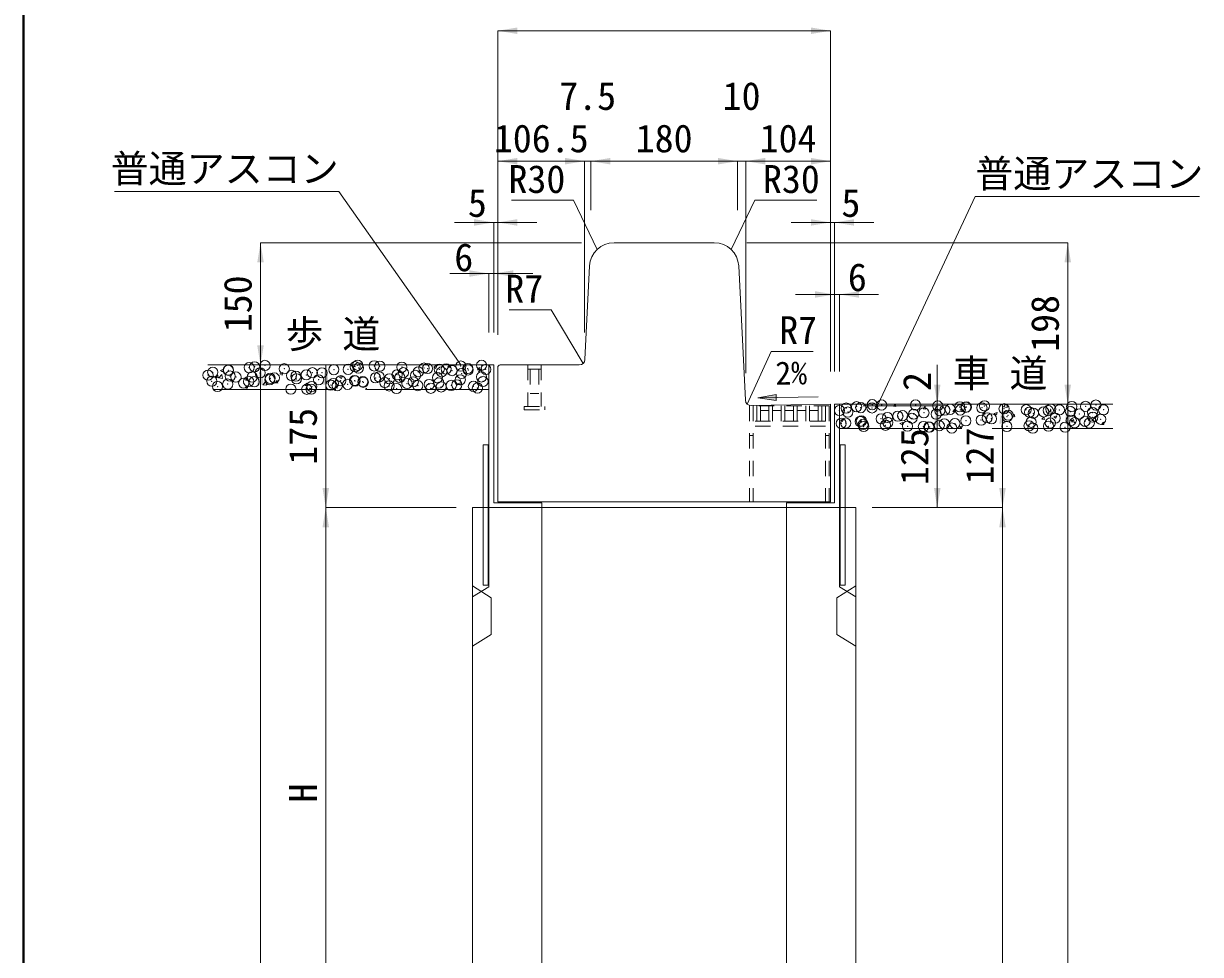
# Model space of a CAD drawing. Units: millimetres at full size. Extents: x 95 to 26200, y 7460 to 13400.
# Drawn here: x 9300 to 10743, y 11068 to 12210 of the extents above; entities that cross this region are included whole.
import ezdxf
from ezdxf.enums import TextEntityAlignment as Align

# ---------------------------------------------------------------- set-up
doc = ezdxf.new("R2010")
doc.units = ezdxf.units.MM
doc.header["$LTSCALE"] = 25
doc.header["$PDMODE"] = 32
doc.header["$PDSIZE"] = 12.5
doc.linetypes.add('DASHED', pattern=[7.5, 6, -1.5])
doc.linetypes.add('USER1', pattern=[1.35, 0.75, -0.6])
for name, color, linetype, lineweight in [('0_2', 7, 'Continuous', 20), ('インサート', 3, 'USER1', 5), ('プレート', 3, 'Continuous', 9), ('受枠', 3, 'Continuous', 9), ('図枠', 7, 'Continuous', 5), ('寸法線', 7, 'Continuous', 13), ('引出線', 4, 'Continuous', 9), ('本体', 2, 'Continuous', 20), ('舗装・基礎', 7, 'Continuous', 20), ('補助線', 8, 'Continuous', 20), ('ｸﾞﾚｰﾁﾝｸﾞ', 7, 'USER1', 9)]:
    doc.layers.add(name, color=color, linetype=linetype, lineweight=lineweight)
doc.layers.add('文字', color=7, linetype='Continuous')
doc.styles.add('ＭＳ ゴシック', font='')
doc.styles.get('ＭＳ ゴシック').set_extended_font_data('MS Gothic')

# ---------------------------------------------------------------- blocks, each defined once
blk = doc.blocks.new('filled_arrow')
at = {"color": 0, "linetype": 'Continuous', "lineweight": -2}
blk.add_solid([(7.5, 1.25), (0, 0), (7.5, -1.25)], dxfattribs=at)

msp = doc.modelspace()

# ---------------------------------------------------------------- hatches: boundary and pattern name
at = {"layer": '寸法線'}
msp.add_hatch(color=256, dxfattribs=at).paths.add_polyline_path([(10223.1, 11755.17), (10223.23, 11747.67), (10200.67, 11751.03)])

# ---------------------------------------------------------------- linework, layer by layer
at = {"layer": 'インサート'}
for p, q in [((9918.4, 11791.22), (9918.4, 11740.22)), ((9918.4, 11786.22), (9934.9, 11786.22)), ((9921.4, 11786.22), (9921.4, 11756.22)), ((9931.9, 11786.22), (9931.9, 11756.22)), ((9934.9, 11791.22), (9934.9, 11740.22)), ((9921.4, 11756.22), (9931.9, 11756.22)), ((9913.9, 11740.22), (9939.4, 11740.22)), ((9913.9, 11740.22), (9913.9, 11736.22)), ((9913.9, 11736.22), (9939.4, 11736.22)), ((9939.4, 11740.22), (9939.4, 11736.22))]:
    msp.add_line(p, q, dxfattribs=at)
at = {"layer": 'プレート'}
for p, q in [((9870.65, 11791.22), (9870.65, 11616.22)), ((9870.65, 11791.22), (9876.65, 11791.22)), ((9876.65, 11791.22), (9876.65, 11622.22)), ((10294.65, 11622.22), (10294.65, 11743.22)), ((10294.65, 11743.22), (10300.65, 11743.22)), ((10300.65, 11616.22), (10300.65, 11743.22)), ((9863.65, 11521.22), (9863.65, 11693.22)), ((9869.65, 11693.22), (9863.65, 11693.22)), ((9869.65, 11521.22), (9869.65, 11693.22)), ((10301.65, 11521.22), (10301.65, 11693.22)), ((10301.65, 11693.22), (10307.65, 11693.22)), ((10307.65, 11521.22), (10307.65, 11693.22)), ((9876.65, 11622.22), (9935.65, 11622.22)), ((9935.65, 11616.22), (9935.65, 11622.22)), ((10235.65, 11622.22), (10294.65, 11622.22)), ((10235.65, 11616.22), (10235.65, 11622.22)), ((9869.65, 11521.22), (9863.65, 11521.22)), ((10301.65, 11521.22), (10307.65, 11521.22))]:
    msp.add_line(p, q, dxfattribs=at)
at = {"layer": '受枠', "lineweight": 5}
msp.add_line((10235.65, 11622.22), (10235.65, 11616.22), dxfattribs=at)
at = {"layer": '図枠', "lineweight": 40}
msp.add_line((9300, 7659.96), (9300, 13199.96), dxfattribs=at)
at = {"layer": '寸法線'}
for p, q in [((9881.65, 12201.22), (10289.65, 12201.22)), ((9881.65, 11828.22), (9881.65, 12201.22)), ((10289.65, 11783.22), (10289.65, 12201.22)), ((9881.65, 12041.22), (9988.15, 12041.22)), ((9881.65, 11828.22), (9881.65, 12041.22)), ((10043.65, 12041.22), (9940.15, 12041.22)), ((9988.15, 11831.22), (9988.15, 12041.22)), ((9988.15, 11831.22), (9988.15, 12041.22)), ((9995.65, 12041.22), (10175.65, 12041.22)), ((9995.65, 11981.22), (9995.65, 12041.22)), ((9995.65, 11981.22), (9995.65, 12041.22)), ((10127.65, 12041.22), (10233.65, 12041.22)), ((10175.65, 11981.22), (10175.65, 12041.22)), ((10175.65, 11981.22), (10175.65, 12041.22)), ((10185.65, 12041.22), (10289.65, 12041.22)), ((10185.65, 11781.22), (10185.65, 12041.22)), ((10185.65, 11781.22), (10185.65, 12041.22)), ((10289.65, 11783.22), (10289.65, 12041.22)), ((9828.65, 11966.07), (9929.65, 11966.07)), ((9876.65, 11831.22), (9876.65, 11966.07)), ((9881.65, 11828.22), (9881.65, 11966.07)), ((10342.65, 11966.07), (10241.65, 11966.07)), ((10289.65, 11783.22), (10289.65, 11966.07)), ((10294.65, 11783.12), (10294.65, 11966.07)), ((9590.65, 11941.22), (9590.65, 11791.22)), ((9984.19, 11941.22), (9590.65, 11941.22)), ((10187.11, 11941.22), (10580.65, 11941.22)), ((10580.65, 11941.22), (10580.65, 11743.22)), ((9822.65, 11903.39), (9924.65, 11903.39)), ((9870.65, 11831.22), (9870.65, 11903.39)), ((9876.65, 11831.22), (9876.65, 11903.39)), ((10348.65, 11877.74), (10246.65, 11877.74)), ((10294.65, 11783.12), (10294.65, 11877.74)), ((10300.65, 11783.22), (10300.65, 11877.74)), ((9590.65, 11791.22), (9590.65, 10166.22)), ((9844.65, 11791.22), (9590.65, 11791.22)), ((9844.65, 11791.22), (9590.65, 11791.22)), ((9670.65, 11791.22), (9670.65, 11616.22)), ((9830.65, 11791.22), (9670.65, 11791.22)), ((10420.65, 11791.22), (10420.65, 11693.22)), ((10329.65, 11743.22), (10420.65, 11743.22)), ((10329.65, 11743.22), (10500.65, 11743.22)), ((10329.65, 11743.22), (10580.65, 11743.22)), ((10329.65, 11743.22), (10580.65, 11743.22)), ((10329.65, 11741.22), (10420.65, 11741.22)), ((10340.65, 11741.22), (10420.65, 11741.22)), ((10420.65, 11741.22), (10420.65, 11616.22)), ((10500.65, 11743.22), (10500.65, 11616.22)), ((10580.65, 11743.22), (10580.65, 10166.22)), ((9830.65, 11616.22), (9670.65, 11616.22)), ((9670.65, 10916.22), (9670.65, 11616.22)), ((9810.65, 11616.22), (9670.65, 11616.22)), ((10340.65, 11616.22), (10420.65, 11616.22)), ((10340.65, 11616.22), (10500.65, 11616.22)), ((10340.65, 11616.22), (10500.65, 11616.22)), ((10500.65, 11616.22), (10500.65, 10166.22))]:
    msp.add_line(p, q, dxfattribs=at)
at = {"layer": '寸法線', "lineweight": 9}
msp.add_line((10200.67, 11751.03), (10274.69, 11752.31), dxfattribs=at)
at = {"layer": '寸法線'}
msp.add_lwpolyline([(10223.1, 11755.17), (10223.23, 11747.67), (10200.67, 11751.03)], close=True, dxfattribs=at)
at = {"layer": '引出線'}
for points in [[(9836.38, 11791.3), (9686.51, 12004.02), (9411.67, 12004.02)], [(10348.11, 11743.22), (10467.28, 11997.88), (10742.12, 11997.88)], [(10003.51, 11932.96), (9974.48, 11993.22), (9898.33, 11993.22)], [(10167.79, 11932.96), (10196.81, 11993.22), (10272.97, 11993.22)], [(9986.31, 11793.15), (9947.27, 11858.8), (9895.79, 11858.8)], [(10187.53, 11743.23), (10216.79, 11807.87), (10268.28, 11807.87)]]:
    msp.add_lwpolyline(points, dxfattribs=at)
at = {"layer": '本体', "lineweight": 13}
for p, q in [((10024.19, 11941.22), (10147.11, 11941.22)), ((9884.65, 11791.22), (9981.49, 11791.22))]:
    msp.add_line(p, q, dxfattribs=at)
at = {"layer": '本体'}
for p, q in [((9988.48, 11797.87), (9994.22, 11912.72)), ((10185.31, 11748), (10177.07, 11912.72)), ((9881.65, 11788.22), (9881.65, 11623.22)), ((10192.44, 11741.35), (10289.65, 11743.22)), ((10289.65, 11623.22), (10289.65, 11743.22)), ((10289.65, 11623.22), (9881.65, 11623.22)), ((9850.65, 11616.22), (9935.65, 11616.22)), ((9850.65, 10166.22), (9850.65, 11616.22)), ((9935.65, 10986.75), (9935.65, 11616.22)), ((10235.65, 11616.22), (10320.65, 11616.22)), ((10235.65, 10986.75), (10235.65, 11616.22)), ((10320.65, 10166.22), (10320.65, 11616.22))]:
    msp.add_line(p, q, dxfattribs=at)
at = {"layer": '本体', "lineweight": 9}
for p, q in [((9870.65, 11519.22), (9870.65, 11616.22)), ((10300.65, 11519.22), (10300.65, 11616.22)), ((9850.65, 11520.22), (9873.65, 11505.72)), ((9850.65, 11506.72), (9870.65, 11519.22)), ((10320.65, 11520.22), (10297.65, 11505.72)), ((10300.65, 11519.22), (10320.65, 11506.72)), ((9873.65, 11460.72), (9873.65, 11505.72)), ((10297.65, 11460.72), (10297.65, 11505.72)), ((9873.65, 11460.72), (9850.65, 11446.22)), ((10297.65, 11460.72), (10320.65, 11446.22))]:
    msp.add_line(p, q, dxfattribs=at)
at = {"layer": '本体'}
for centre, radius, start, end in [((10024.19, 11911.22), 30, 90, 177.13815), ((10147.11, 11911.22), 30, 2.86231, 90), ((10192.3, 11748.35), 7, 182.86231, 271.10171)]:
    msp.add_arc(centre, radius, start, end, dxfattribs=at)
at = {"layer": '本体', "lineweight": 13}
for centre, radius, start, end in [((9981.49, 11798.22), 7, 270, 357.13815), ((9884.65, 11788.22), 3, 90, 180)]:
    msp.add_arc(centre, radius, start, end, dxfattribs=at)
at = {"layer": '舗装・基礎', "color": 3}
for p, q in [((9870.65, 11791.22), (9525.93, 11791.22)), ((10300.65, 11743.22), (10635.97, 11743.22))]:
    msp.add_line(p, q, dxfattribs=at)
at = {"layer": '舗装・基礎'}
for p, q in [((9535.84, 11775.77), (9538.28, 11778.69)), ((9538.85, 11775.5), (9538.26, 11778.68)), ((9539.32, 11775.47), (9543.28, 11779.59)), ((9541.49, 11784.57), (9544.02, 11782.86)), ((9541.51, 11784.6), (9545.07, 11785.97)), ((9543.84, 11774.77), (9543.28, 11779.59)), ((9544.02, 11782.86), (9545.05, 11785.93)), ((9614.5, 11780.5), (9617.03, 11778.8)), ((9614.52, 11780.53), (9618.07, 11781.9)), ((9617.03, 11778.8), (9618.06, 11781.87)), ((9732.55, 11791.22), (9732.72, 11791.11)), ((9732.72, 11791.11), (9732.76, 11791.22)), ((9803.2, 11788.75), (9805.72, 11787.04)), ((9803.21, 11788.78), (9806.77, 11790.15)), ((9804.33, 11791.22), (9808.18, 11790.62)), ((9805.72, 11787.04), (9806.75, 11790.11)), ((9808.18, 11790.62), (9808.11, 11791.22)), ((9820.28, 11788.48), (9822.59, 11791.22)), ((9820.28, 11788.48), (9823.32, 11788.21)), ((9823.3, 11788.21), (9822.74, 11791.22)), ((9856.72, 11785.29), (9859.17, 11788.21)), ((9856.72, 11785.29), (9859.76, 11785.02)), ((9857.88, 11782.91), (9861.84, 11787.04)), ((9857.88, 11782.92), (9862.4, 11782.22)), ((9859.73, 11785.02), (9859.15, 11788.2)), ((9862.4, 11782.21), (9861.84, 11787.04)), ((9535.84, 11775.77), (9538.87, 11775.5)), ((9539.32, 11775.47), (9543.84, 11774.77)), ((9571.82, 11764.12), (9574.34, 11762.41)), ((9571.83, 11764.15), (9575.39, 11765.51)), ((9572.27, 11772.58), (9574.72, 11775.5)), ((9572.27, 11772.58), (9575.31, 11772.31)), ((9574.35, 11762.41), (9575.38, 11765.48)), ((9575.29, 11772.31), (9574.7, 11775.49)), ((9593.54, 11767.06), (9597.5, 11771.18)), ((9593.54, 11767.06), (9598.06, 11766.36)), ((9598.06, 11766.36), (9597.49, 11771.18)), ((9608.71, 11769.39), (9611.16, 11772.31)), ((9608.71, 11769.39), (9611.75, 11769.13)), ((9611.72, 11769.12), (9611.14, 11772.31)), ((9645.15, 11766.2), (9647.6, 11769.12)), ((9645.15, 11766.2), (9648.18, 11765.94)), ((9648.16, 11765.93), (9647.57, 11769.12)), ((9681.58, 11763.02), (9684.03, 11765.94)), ((9684.6, 11762.75), (9684.01, 11765.93)), ((9687.51, 11776.43), (9690.03, 11774.73)), ((9687.52, 11776.46), (9691.08, 11777.83)), ((9690.04, 11774.73), (9691.07, 11777.8)), ((9760.51, 11772.36), (9763.04, 11770.66)), ((9760.53, 11772.4), (9764.08, 11773.76)), ((9763.04, 11770.66), (9764.07, 11773.73)), ((9833.52, 11768.3), (9836.05, 11766.59)), ((9833.53, 11768.33), (9837.09, 11769.69)), ((9836.05, 11766.59), (9837.08, 11769.66)), ((9647.81, 11761.22), (9648.4, 11761.45)), ((9648.32, 11761.22), (9648.38, 11761.41)), ((9650.22, 11761.22), (9651.71, 11762.78)), ((9651.89, 11761.22), (9651.71, 11762.78)), ((9681.58, 11763.02), (9684.62, 11762.75)), ((9719.19, 11761.22), (9720.47, 11762.75)), ((9720.73, 11761.22), (9720.45, 11762.74)), ((10344.56, 11739.82), (10347.09, 11738.11)), ((10344.58, 11739.85), (10348.13, 11741.21)), ((10347.09, 11738.11), (10348.12, 11741.18)), ((10366.84, 11740.66), (10368.99, 11743.22)), ((10366.84, 11740.66), (10369.87, 11740.39)), ((10369.85, 11740.39), (10369.33, 11743.22)), ((10403.27, 11737.47), (10405.72, 11740.39)), ((10403.27, 11737.47), (10406.31, 11737.2)), ((10406.29, 11737.2), (10405.7, 11740.38)), ((10417.57, 11735.75), (10420.1, 11734.04)), ((10417.58, 11735.78), (10421.14, 11737.15)), ((10420.1, 11734.04), (10421.13, 11737.11)), ((10439.71, 11734.28), (10442.16, 11737.2)), ((10442.72, 11734.01), (10442.13, 11737.2)), ((10501.74, 11739.9), (10504.92, 11743.22)), ((10501.74, 11739.91), (10506.25, 11739.21)), ((10506.25, 11739.2), (10505.79, 11743.22)), ((10555.96, 11731.5), (10559.91, 11735.62)), ((10560.47, 11730.79), (10559.91, 11735.62)), ((10607.41, 11743.22), (10608.79, 11742.29)), ((10608.79, 11742.29), (10609.11, 11743.22)), ((10301.88, 11723.43), (10304.41, 11721.73)), ((10301.89, 11723.46), (10305.45, 11724.83)), ((10304.41, 11721.73), (10305.44, 11724.8)), ((10374.9, 11719.4), (10378.46, 11720.76)), ((10377.41, 11717.66), (10378.44, 11720.73)), ((10439.71, 11734.28), (10442.75, 11734.02)), ((10476.15, 11731.1), (10478.6, 11734.02)), ((10476.15, 11731.09), (10479.18, 11730.83)), ((10479.16, 11730.82), (10478.57, 11734.01)), ((10490.57, 11731.68), (10493.1, 11729.97)), ((10490.59, 11731.71), (10494.15, 11733.08)), ((10493.1, 11729.97), (10494.13, 11733.04)), ((10512.58, 11727.91), (10515.03, 11730.83)), ((10512.58, 11727.91), (10515.62, 11727.64)), ((10515.6, 11727.64), (10515.01, 11730.82)), ((10549.02, 11724.72), (10551.47, 11727.64)), ((10549.02, 11724.72), (10552.06, 11724.45)), ((10552.03, 11724.45), (10551.45, 11727.63)), ((10555.95, 11731.5), (10560.47, 11730.8)), ((10563.58, 11727.61), (10566.11, 11725.91)), ((10563.6, 11727.64), (10567.15, 11729.01)), ((10566.11, 11725.91), (10567.14, 11728.98)), ((10585.46, 11721.53), (10587.91, 11724.45)), ((10585.46, 11721.53), (10588.49, 11721.27)), ((10588.47, 11721.26), (10587.88, 11724.45)), ((10610.17, 11723.09), (10614.13, 11727.21)), ((10610.17, 11723.09), (10614.69, 11722.39)), ((10614.69, 11722.39), (10614.12, 11727.21)), ((10621.89, 11718.35), (10624.34, 11721.26)), ((10624.91, 11718.07), (10624.32, 11721.26)), ((10374.89, 11719.36), (10377.41, 11717.66)), ((10447.89, 11715.29), (10450.42, 11713.59)), ((10447.91, 11715.33), (10451.46, 11716.69)), ((10450.42, 11713.59), (10451.45, 11716.66)), ((10621.89, 11718.34), (10624.93, 11718.08))]:
    msp.add_line(p, q, dxfattribs=at)
at = {"layer": '舗装・基礎', "color": 3, "linetype": 'DASHED', "lineweight": 5}
for p, q in [((9870.65, 11761.22), (9525.93, 11761.22)), ((10300.65, 11713.22), (10635.97, 11713.22))]:
    msp.add_line(p, q, dxfattribs=at)
at = {"layer": '舗装・基礎'}
for p in [(9576.71, 11787.97), (9583.39, 11789.03), (9596.11, 11790.71), (9619.8, 11786.63), (9706.69, 11789.08), (9709.79, 11790.9), (9710.83, 11787.53), (9730.07, 11790.07), (9736.91, 11789.75), (9764.02, 11788.61), (9791.14, 11787.46), (9795.46, 11786.83), (9836.24, 11789.87), (9844.78, 11786.89), (9861.79, 11790.85), (9526.26, 11778.77), (9532.07, 11782.28), (9551.05, 11784.72), (9551.31, 11784.81), (9553.38, 11777.63), (9560.55, 11776.46), (9580.5, 11776.48), (9590.18, 11781.54), (9601.99, 11773.2), (9602.48, 11774.87), (9607.62, 11775.34), (9628.56, 11778.44), (9634.07, 11777.43), (9634.73, 11774.19), (9646.79, 11779.1), (9654.22, 11781.7), (9661.85, 11773.04), (9666.03, 11781.63), (9680.61, 11785.5), (9698.11, 11785.86), (9706.07, 11772.17), (9731.73, 11775.42), (9736.21, 11776.66), (9748.79, 11774.25), (9758.12, 11779.23), (9761.5, 11775.93), (9765.84, 11781.74), (9780.74, 11778.46), (9784.2, 11782.81), (9807.63, 11775.68), (9809.86, 11786.06), (9812.82, 11782.68), (9818.26, 11786.31), (9825.54, 11784.36), (9835.63, 11772.96), (9837.26, 11780.76), (9845.38, 11785.17), (9861.71, 11776.54), (9866.89, 11785.85), (9530.93, 11771.37), (9537.95, 11764.77), (9550.44, 11767.81), (9570.03, 11769), (9576.1, 11771.06), (9582.75, 11770.67), (9627.94, 11761.53), (9647.33, 11761.4), (9652.66, 11761.6), (9653.6, 11764.78), (9676.96, 11766.49), (9679.99, 11768.59), (9684.75, 11765.82), (9688.97, 11771.9), (9697.46, 11767.5), (9706.58, 11771.57), (9716.09, 11770.75), (9716.7, 11770.03), (9743.21, 11769.61), (9748.38, 11765.51), (9757.5, 11762.32), (9770.32, 11768.46), (9778.01, 11770.59), (9783.58, 11765.9), (9797.44, 11767.32), (9799.46, 11762.65), (9809.24, 11769.15), (9812.18, 11764.32), (9824.56, 11766.17), (9831.42, 11766.85), (9851.68, 11765.02), (9856.66, 11762.98), (9863.5, 11771.08), (10300.68, 11735.32), (10309, 11738.35), (10310.97, 11733.47), (10321.71, 11740.02), (10326.76, 11738.9), (10340.6, 11738.56), (10340.95, 11742.55), (10352.42, 11742.15), (10378.19, 11729.05), (10391.63, 11730.95), (10394.04, 11742.11), (10404.27, 11732.62), (10419.25, 11730.95), (10421.16, 11740.96), (10423.71, 11735.17), (10429.93, 11735.87), (10436.43, 11736.85), (10448.28, 11739.82), (10448.88, 11736.03), (10455.67, 11739.38), (10456.32, 11739.68), (10475.4, 11738.67), (10478.5, 11741.12), (10502.51, 11737.53), (10507.44, 11729.6), (10529.63, 11736.38), (10533.83, 11733.41), (10538.43, 11732), (10551.15, 11733.67), (10556.75, 11735.24), (10559.91, 11736.99), (10570.39, 11736.2), (10583.87, 11734.09), (10585.57, 11740.24), (10594.91, 11731.15), (10602.47, 11740.43), (10610.99, 11732.94), (10615.19, 11742.1), (10624.54, 11736.24), (10302.79, 11719.59), (10308.35, 11719.98), (10326.14, 11721.98), (10327.59, 11722.52), (10329.91, 11718.44), (10330.38, 11715.69), (10351.8, 11725.24), (10357.03, 11717.3), (10359.67, 11726.74), (10360, 11720.78), (10372.39, 11728.42), (10384.15, 11716.15), (10389.63, 11725.86), (10403.65, 11715.71), (10410.35, 11715.14), (10411.27, 11715.01), (10423.07, 11716.81), (10429.31, 11718.96), (10442.31, 11719.34), (10455.7, 11722.77), (10474.39, 11723.57), (10481.78, 11726.35), (10487.11, 11725.24), (10506.03, 11715.89), (10506.35, 11727.77), (10533.21, 11716.5), (10535.66, 11720.98), (10557.02, 11716.17), (10559.29, 11720.08), (10565.28, 11726.07), (10577.46, 11714.91), (10584.95, 11723.33), (10589.1, 11720.39), (10601.82, 11722.07), (10607.08, 11720), (10611.33, 11727.14), (10621.06, 11724.6), (10438.38, 11713.86), (10537.78, 11713.64)]:
    msp.add_point(p, dxfattribs=at)
at = {"layer": '補助線'}
msp.add_line((9935.65, 11616.22), (10235.65, 11616.22), dxfattribs=at)
at = {"layer": 'ｸﾞﾚｰﾁﾝｸﾞ'}
for p, q in [((10288.15, 11741.22), (10190.15, 11741.22)), ((10190.15, 11741.22), (10190.15, 11623.22)), ((10194.65, 11741.22), (10194.65, 11623.22)), ((10199.15, 11722.22), (10199.15, 11741.22)), ((10203.65, 11722.22), (10203.65, 11741.22)), ((10203.65, 11735.22), (10214.25, 11735.22)), ((10214.25, 11722.22), (10214.25, 11741.22)), ((10218.75, 11722.22), (10218.75, 11741.22)), ((10218.75, 11735.22), (10229.35, 11735.22)), ((10229.35, 11722.22), (10229.35, 11741.22)), ((10233.85, 11722.22), (10233.85, 11741.22)), ((10233.85, 11735.22), (10244.45, 11735.22)), ((10244.45, 11722.22), (10244.45, 11741.22)), ((10248.95, 11722.22), (10248.95, 11741.22)), ((10248.95, 11735.22), (10259.55, 11735.22)), ((10259.55, 11722.22), (10259.55, 11741.22)), ((10264.05, 11722.22), (10264.05, 11741.22)), ((10264.05, 11735.22), (10274.65, 11735.22)), ((10274.65, 11722.22), (10274.65, 11741.22)), ((10279.15, 11722.22), (10279.15, 11741.22)), ((10283.65, 11741.22), (10283.65, 11623.22)), ((10288.15, 11741.22), (10288.15, 11623.22)), ((10283.65, 11722.22), (10194.65, 11722.22)), ((10283.65, 11716.22), (10194.65, 11716.22)), ((10194.65, 11704.72), (10190.15, 11704.72)), ((10288.15, 11704.72), (10283.65, 11704.72))]:
    msp.add_line(p, q, dxfattribs=at)

# ---------------------------------------------------------------- block references
at = {"layer": '寸法線', "xscale": 3.2, "yscale": 3.2}
for p in [(9881.65, 12201.22), (9881.65, 12041.22), (9995.65, 12041.22), (9995.65, 12041.22), (10185.65, 12041.22), (10185.65, 12041.22), (9881.65, 11966.07), (10294.65, 11966.07), (9876.65, 11903.39), (10300.65, 11877.74)]:
    msp.add_blockref('filled_arrow', p, dxfattribs=at)
for p, rotation in [((10289.65, 12201.22), 180), ((9988.15, 12041.22), 180), ((9988.15, 12041.22), 180), ((10175.65, 12041.22), 180), ((10175.65, 12041.22), 180), ((10289.65, 12041.22), 180), ((9876.65, 11966.07), 180), ((10289.65, 11966.07), 180), ((9590.65, 11941.22), 270), ((10580.65, 11941.22), 270), ((9870.65, 11903.39), 180), ((10294.65, 11877.74), 180), ((9590.65, 11791.22), 90), ((9590.65, 11791.22), 270), ((9670.65, 11791.22), 270), ((10420.65, 11743.22), 90), ((10580.65, 11743.22), 90), ((10420.65, 11741.22), 270), ((10420.65, 11741.22), 270), ((10500.65, 11743.22), 270), ((10580.65, 11743.22), 270), ((9670.65, 11616.22), 90), ((10420.65, 11616.22), 90), ((10500.65, 11616.22), 90), ((9670.65, 11616.22), 270), ((10500.65, 11616.22), 270)]:
    msp.add_blockref('filled_arrow', p, dxfattribs=dict(at, rotation=rotation))
at = {"layer": '引出線', "xscale": 0.133, "yscale": 0.133}
for p, rotation in [((10003.51, 11932.96), 115.7), ((10167.79, 11932.96), 64.3), ((9986.31, 11793.15), 120.7), ((9836.38, 11791.3), 125.2), ((10187.53, 11743.23), 65.6), ((10348.11, 11743.22), 64.9)]:
    msp.add_blockref('filled_arrow', p, dxfattribs=dict(at, rotation=rotation))

# ---------------------------------------------------------------- texts
at = {"layer": '0_2', "style": 'ＭＳ ゴシック'}
msp.add_text('2%', height=28.48, rotation=1, dxfattribs=at).set_placement((10241.47, 11781.53), align=Align.MIDDLE_CENTER)
at = {"layer": '寸法線', "style": 'ＭＳ ゴシック'}
for s, p in [('7.5', (9991.9, 12121.22)), ('10', (10180.65, 12121.22)), ('106.5', (9934.9, 12069.22)), ('180', (10085.65, 12069.22)), ('104', (10237.65, 12069.22)), ('5', (9856.59, 11990)), ('5', (10314.71, 11990)), ('6', (9839.9, 11923.38)), ('6', (10322.6, 11898.95))]:
    msp.add_text(s, height=34.18, dxfattribs=at).set_placement(p, align=Align.MIDDLE_CENTER)
for s, p in [('150', (9562.65, 11866.22)), ('198', (10552.65, 11842.22)), ('2', (10395.65, 11770.98)), ('175', (9642.65, 11703.72)), ('125', (10392.65, 11678.72)), ('127', (10472.65, 11679.72)), ('H', (9642.65, 11266.22))]:
    msp.add_text(s, height=34.18, rotation=90, dxfattribs=at).set_placement(p, align=Align.MIDDLE_CENTER)
at = {"layer": '引出線', "style": 'ＭＳ ゴシック'}
for s, p in [('普通アスコン', (9686.51, 12049.23)), ('R30', (9964.48, 12036.42)), ('R7', (9937.27, 11902))]:
    msp.add_text(s, height=34.18, dxfattribs=at).set_placement(p, align=Align.TOP_RIGHT)
for s, p in [('普通アスコン', (10467.28, 12043.09)), ('R30', (10206.81, 12036.42)), ('R7', (10226.79, 11851.07))]:
    msp.add_text(s, height=34.18, dxfattribs=at).set_placement(p, align=Align.TOP_LEFT)
at = {"layer": '文字', "style": 'ＭＳ ゴシック'}
for s, p in [('歩 道', (9679.4, 11829.3)), ('車 道', (10497.64, 11781.09))]:
    msp.add_text(s, height=34.18, dxfattribs=at).set_placement(p, align=Align.MIDDLE_CENTER)

doc.saveas('drawing.dxf')
